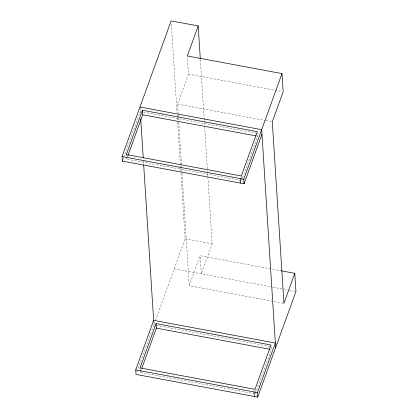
<?xml version="1.0" encoding="UTF-8"?>
<svg xmlns="http://www.w3.org/2000/svg" width="418" height="418" viewBox="0 0 418 418"><rect width="100%" height="100%" fill="white"/><g stroke="black" fill="none" stroke-linecap="round" stroke-linejoin="round"><path stroke-width="0.31" stroke-dasharray="2.09 1.57" d="M122.996 159.248L123.441 158.025M123.665 157.414L140.265 111.554M240.977 180.398L126.659 159.101L127.318 157.283M127.537 156.677L127.976 155.459M178.287 114.558L177.619 104.145L188.487 74.122L187.41 57.261M136.89 371.978L185.106 238.782L180.9 173.094M254.646 393.746L140.333 372.448L141.65 368.807M283.284 303.228L189.255 285.713L200.123 255.691L281.361 270.822M207.657 173.58L212.156 243.825L201.288 273.847L200.123 255.691M242.273 178.7L241.614 180.519L241.489 178.575M242.492 178.089L257.655 136.205L257.572 134.909M188.487 74.122L281.878 91.516M177.619 104.145L265.252 120.468M265.89 120.588L272.29 121.779M143.468 112.149L259.416 133.75M256.38 135.965L257.655 136.205M185.106 238.782L212.156 243.825M174.238 268.805L272.29 287.072M272.928 287.192L283.164 289.099M283.801 289.219L288.922 290.17M289.559 290.291L295.954 291.482M155.857 325.256L153.934 324.896L153.646 320.36M156.499 325.376L271.167 346.736M271.162 346.956L271.329 349.547L255.283 393.866L255.163 391.917M241.322 175.978L241.447 177.927M254.996 389.325L255.121 391.269M200.363 59.758L204.36 122.197M204.402 122.85L207.448 170.33M207.49 170.978L207.615 172.927M178.329 115.206L178.455 117.16M178.496 117.808L178.747 121.716M178.789 122.364L181.997 172.477M182.039 173.125L189.255 285.713M171.354 24.15L177.023 112.604M177.19 115.206L177.316 117.16M177.357 117.808L177.608 121.711M177.65 122.364L180.398 165.288M180.44 165.941L180.566 167.89M180.607 168.543L180.858 172.441M140.014 107.661L140.391 113.503M143.39 160.334L143.64 164.237M126.367 154.566L126.492 156.51M126.534 157.158L126.659 159.101M140.04 367.908L140.166 369.852M140.208 370.505L140.333 372.448"/><path stroke-width="0.63" d="M261.981 134.23L244.049 183.758L122.333 161.082L122.046 156.541L171.145 20.9L198.195 25.937L200.279 58.457M122.333 161.082L122.777 159.859M142.413 110.253L126.367 154.566L241.322 175.978L257.363 131.665L142.413 110.253L142.7 114.788L127.976 155.459M198.195 25.937L187.327 55.965L281.993 73.599L283.158 91.756L272.29 121.779L283.926 303.348L294.795 273.325L281.361 270.822M135.714 369.883L153.646 320.36L275.363 343.032L257.431 392.559L257.723 397.1L136.007 374.423L135.714 369.883L257.431 392.559M156.081 323.595L140.04 367.908L254.996 389.325L271.036 345.012L156.081 323.595L156.374 328.135L141.869 368.201M244.049 183.758L243.762 179.218L281.993 73.599M257.723 397.1L295.954 291.482L294.795 273.325M139.973 107.013L261.689 129.69L275.65 347.572M142.7 114.788L255.738 135.85M122.046 156.541L243.762 179.218M156.374 328.135L270.049 349.312M240.381 178.585L240.669 183.126M254.05 391.932L254.343 396.468M140.72 118.707L143.222 157.732M143.682 164.891L153.683 320.993"/></g></svg>
